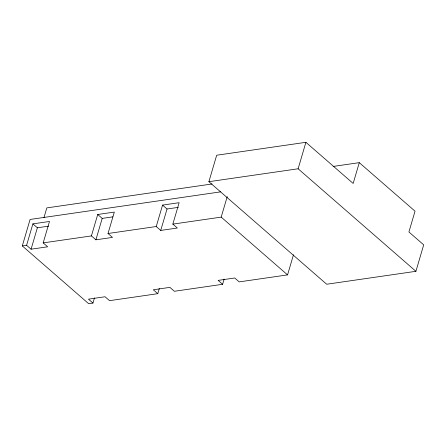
<?xml version="1.0" encoding="UTF-8"?>
<svg xmlns="http://www.w3.org/2000/svg" width="446" height="446" viewBox="0 0 446 446"><rect width="100%" height="100%" fill="white"/><g stroke="black" fill="none" stroke-linecap="round" stroke-linejoin="round"><path stroke-width="0.67" d="M94.48 297.872L92.952 303.068L88.665 303.687L22.3 245.919L30.088 219.449L220.725 191.847M26.587 245.294L32.892 223.87L49.484 221.467L43.178 242.892L47.666 246.8L31.075 249.202L26.587 245.294L22.3 245.919M31.075 249.202L37.38 227.778L48.659 226.144M43.959 217.642L46.824 207.897L212.006 183.981M91.419 235.912L97.724 214.481L114.315 212.084L108.01 233.509L112.492 237.411L95.901 239.814L91.419 235.912L43.178 242.892M95.901 239.814L102.206 218.389L112.827 216.851M156.245 226.523L162.55 205.099L179.141 202.696L172.836 224.121L177.324 228.029L160.733 230.426L156.245 226.523L108.01 233.509M160.733 230.426L167.038 209.001L178.322 207.368M92.952 303.068L88.464 299.16L105.055 296.757L109.543 300.665L157.784 293.68L159.311 288.484M359.286 162.656L415.036 211.181L408.915 231.981L423.7 244.848L415.912 271.313L326.684 284.236L208.89 181.7L216.684 155.23L305.906 142.313L353.165 183.451L359.286 162.656L333.134 166.442M293.485 254.761L287.558 274.887L221.194 217.118L227.231 196.608M157.784 293.68L153.296 289.772L169.887 287.369L174.375 291.277L222.61 284.292L224.143 279.096M415.912 271.313L298.118 168.783L305.906 142.313M208.89 181.7L298.118 168.783M172.836 224.121L221.194 217.118M287.558 274.887L239.201 281.889L234.719 277.986L218.127 280.389L222.61 284.292M162.55 205.099L167.038 209.001M97.724 214.481L102.206 218.389M32.892 223.87L37.38 227.778"/></g></svg>
